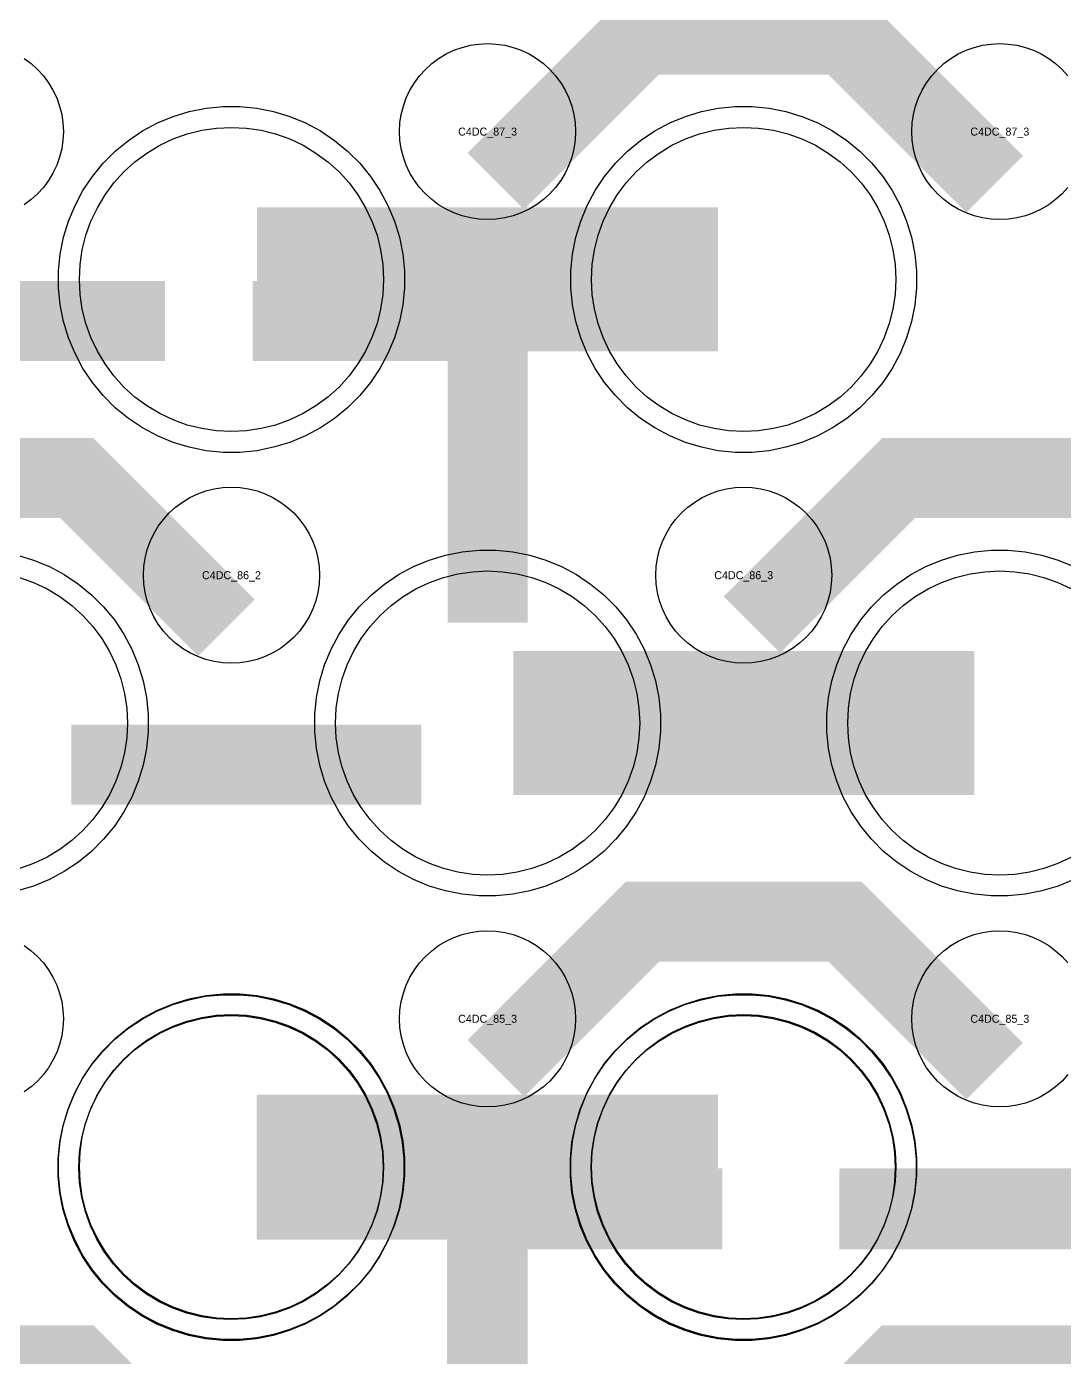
# Model space of a CAD drawing. Extents: x -11880 to 11880, y -14992 to 14992.
# Drawn here: x -11184 to -10859.8, y -3121.2 to -2705.5 of the extents above; entities that cross this region are included whole.
import ezdxf
from ezdxf.enums import TextEntityAlignment as Align

# ---------------------------------------------------------------- set-up
doc = ezdxf.new("R2010")
doc.units = 0
doc.header["$MEASUREMENT"] = 0
for name, color, linetype in [('GDS_775_DT_237', 138, 'CONTINUOUS'), ('RDL1_FS', 34, 'CONTINUOUS'), ('RDL_BS', 160, 'CONTINUOUS')]:
    doc.layers.add(name, color=color, linetype=linetype)

msp = doc.modelspace()

# ---------------------------------------------------------------- linework, layer by layer
at = {"layer": 'RDL1_FS'}
for points in [[(-11120, -2831.999), (-11124.657, -2831.77), (-11129.268, -2831.086), (-11133.791, -2829.954), (-11138.181, -2828.382), (-11142.395, -2826.39), (-11146.395, -2823.992), (-11150.14, -2821.214), (-11153.594, -2818.084), (-11156.724, -2814.63), (-11159.502, -2810.885), (-11161.9, -2806.885), (-11163.892, -2802.671), (-11165.464, -2798.281), (-11166.596, -2793.758), (-11167.28, -2789.147), (-11167.509, -2784.49), (-11167.28, -2779.833), (-11166.596, -2775.222), (-11165.464, -2770.699), (-11163.892, -2766.309), (-11161.9, -2762.095), (-11159.502, -2758.095), (-11156.724, -2754.35), (-11153.594, -2750.896), (-11150.14, -2747.766), (-11146.395, -2744.988), (-11142.395, -2742.59), (-11138.181, -2740.598), (-11133.791, -2739.026), (-11129.268, -2737.894), (-11124.657, -2737.21), (-11120, -2736.981), (-11115.343, -2737.21), (-11110.732, -2737.894), (-11106.209, -2739.026), (-11101.819, -2740.598), (-11097.605, -2742.59), (-11093.605, -2744.988), (-11089.86, -2747.766), (-11086.406, -2750.896), (-11083.276, -2754.35), (-11080.498, -2758.095), (-11078.1, -2762.095), (-11076.108, -2766.309), (-11074.536, -2770.699), (-11073.404, -2775.222), (-11072.72, -2779.833), (-11072.491, -2784.49), (-11072.72, -2789.147), (-11073.404, -2793.758), (-11074.536, -2798.281), (-11076.108, -2802.671), (-11078.1, -2806.885), (-11080.498, -2810.885), (-11083.276, -2814.63), (-11086.406, -2818.084), (-11089.86, -2821.214), (-11093.605, -2823.992), (-11097.605, -2826.39), (-11101.819, -2828.382), (-11106.209, -2829.954), (-11110.732, -2831.086), (-11115.343, -2831.77)], [(-10960, -2831.999), (-10964.657, -2831.77), (-10969.268, -2831.086), (-10973.791, -2829.954), (-10978.181, -2828.382), (-10982.395, -2826.39), (-10986.395, -2823.992), (-10990.14, -2821.214), (-10993.594, -2818.084), (-10996.724, -2814.63), (-10999.502, -2810.885), (-11001.9, -2806.885), (-11003.892, -2802.671), (-11005.464, -2798.281), (-11006.596, -2793.758), (-11007.28, -2789.147), (-11007.509, -2784.49), (-11007.28, -2779.833), (-11006.596, -2775.222), (-11005.464, -2770.699), (-11003.892, -2766.309), (-11001.9, -2762.095), (-10999.502, -2758.095), (-10996.724, -2754.35), (-10993.594, -2750.896), (-10990.14, -2747.766), (-10986.395, -2744.988), (-10982.395, -2742.59), (-10978.181, -2740.598), (-10973.791, -2739.026), (-10969.268, -2737.894), (-10964.657, -2737.21), (-10960, -2736.981), (-10955.343, -2737.21), (-10950.732, -2737.894), (-10946.209, -2739.026), (-10941.819, -2740.598), (-10937.605, -2742.59), (-10933.605, -2744.988), (-10929.86, -2747.766), (-10926.406, -2750.896), (-10923.276, -2754.35), (-10920.498, -2758.095), (-10918.1, -2762.095), (-10916.108, -2766.309), (-10914.536, -2770.699), (-10913.404, -2775.222), (-10912.72, -2779.833), (-10912.491, -2784.49), (-10912.72, -2789.147), (-10913.404, -2793.758), (-10914.536, -2798.281), (-10916.108, -2802.671), (-10918.1, -2806.885), (-10920.498, -2810.885), (-10923.276, -2814.63), (-10926.406, -2818.084), (-10929.86, -2821.214), (-10933.605, -2823.992), (-10937.605, -2826.39), (-10941.819, -2828.382), (-10946.209, -2829.954), (-10950.732, -2831.086), (-10955.343, -2831.77)], [(-11040, -2970.564), (-11044.657, -2970.335), (-11049.268, -2969.651), (-11053.791, -2968.519), (-11058.181, -2966.947), (-11062.395, -2964.955), (-11066.395, -2962.557), (-11070.14, -2959.779), (-11073.594, -2956.649), (-11076.724, -2953.195), (-11079.502, -2949.45), (-11081.9, -2945.45), (-11083.892, -2941.236), (-11085.464, -2936.846), (-11086.596, -2932.323), (-11087.28, -2927.712), (-11087.509, -2923.055), (-11087.28, -2918.398), (-11086.596, -2913.787), (-11085.464, -2909.264), (-11083.892, -2904.874), (-11081.9, -2900.66), (-11079.502, -2896.66), (-11076.724, -2892.915), (-11073.594, -2889.461), (-11070.14, -2886.331), (-11066.395, -2883.553), (-11062.395, -2881.155), (-11058.181, -2879.163), (-11053.791, -2877.591), (-11049.268, -2876.459), (-11044.657, -2875.775), (-11040, -2875.546), (-11035.343, -2875.775), (-11030.732, -2876.459), (-11026.209, -2877.591), (-11021.819, -2879.163), (-11017.605, -2881.155), (-11013.605, -2883.553), (-11009.86, -2886.331), (-11006.406, -2889.461), (-11003.276, -2892.915), (-11000.498, -2896.66), (-10998.1, -2900.66), (-10996.108, -2904.874), (-10994.536, -2909.264), (-10993.404, -2913.787), (-10992.72, -2918.398), (-10992.491, -2923.055), (-10992.72, -2927.712), (-10993.404, -2932.323), (-10994.536, -2936.846), (-10996.108, -2941.236), (-10998.1, -2945.45), (-11000.498, -2949.45), (-11003.276, -2953.195), (-11006.406, -2956.649), (-11009.86, -2959.779), (-11013.605, -2962.557), (-11017.605, -2964.955), (-11021.819, -2966.947), (-11026.209, -2968.519), (-11030.732, -2969.651), (-11035.343, -2970.335)], [(-11120, -3109.129), (-11124.657, -3108.9), (-11129.268, -3108.216), (-11133.791, -3107.084), (-11138.181, -3105.512), (-11142.395, -3103.52), (-11146.395, -3101.122), (-11150.14, -3098.344), (-11153.594, -3095.214), (-11156.724, -3091.76), (-11159.502, -3088.015), (-11161.9, -3084.015), (-11163.892, -3079.801), (-11165.464, -3075.411), (-11166.596, -3070.888), (-11167.28, -3066.277), (-11167.509, -3061.62), (-11167.28, -3056.963), (-11166.596, -3052.352), (-11165.464, -3047.829), (-11163.892, -3043.439), (-11161.9, -3039.225), (-11159.502, -3035.225), (-11156.724, -3031.48), (-11153.594, -3028.026), (-11150.14, -3024.896), (-11146.395, -3022.118), (-11142.395, -3019.72), (-11138.181, -3017.728), (-11133.791, -3016.156), (-11129.268, -3015.024), (-11124.657, -3014.34), (-11120, -3014.111), (-11115.343, -3014.34), (-11110.732, -3015.024), (-11106.209, -3016.156), (-11101.819, -3017.728), (-11097.605, -3019.72), (-11093.605, -3022.118), (-11089.86, -3024.896), (-11086.406, -3028.026), (-11083.276, -3031.48), (-11080.498, -3035.225), (-11078.1, -3039.225), (-11076.108, -3043.439), (-11074.536, -3047.829), (-11073.404, -3052.352), (-11072.72, -3056.963), (-11072.491, -3061.62), (-11072.72, -3066.277), (-11073.404, -3070.888), (-11074.536, -3075.411), (-11076.108, -3079.801), (-11078.1, -3084.015), (-11080.498, -3088.015), (-11083.276, -3091.76), (-11086.406, -3095.214), (-11089.86, -3098.344), (-11093.605, -3101.122), (-11097.605, -3103.52), (-11101.819, -3105.512), (-11106.209, -3107.084), (-11110.732, -3108.216), (-11115.343, -3108.9)], [(-10960, -3109.129), (-10964.657, -3108.9), (-10969.268, -3108.216), (-10973.791, -3107.084), (-10978.181, -3105.512), (-10982.395, -3103.52), (-10986.395, -3101.122), (-10990.14, -3098.344), (-10993.594, -3095.214), (-10996.724, -3091.76), (-10999.502, -3088.015), (-11001.9, -3084.015), (-11003.892, -3079.801), (-11005.464, -3075.411), (-11006.596, -3070.888), (-11007.28, -3066.277), (-11007.509, -3061.62), (-11007.28, -3056.963), (-11006.596, -3052.352), (-11005.464, -3047.829), (-11003.892, -3043.439), (-11001.9, -3039.225), (-10999.502, -3035.225), (-10996.724, -3031.48), (-10993.594, -3028.026), (-10990.14, -3024.896), (-10986.395, -3022.118), (-10982.395, -3019.72), (-10978.181, -3017.728), (-10973.791, -3016.156), (-10969.268, -3015.024), (-10964.657, -3014.34), (-10960, -3014.111), (-10955.343, -3014.34), (-10950.732, -3015.024), (-10946.209, -3016.156), (-10941.819, -3017.728), (-10937.605, -3019.72), (-10933.605, -3022.118), (-10929.86, -3024.896), (-10926.406, -3028.026), (-10923.276, -3031.48), (-10920.498, -3035.225), (-10918.1, -3039.225), (-10916.108, -3043.439), (-10914.536, -3047.829), (-10913.404, -3052.352), (-10912.72, -3056.963), (-10912.491, -3061.62), (-10912.72, -3066.277), (-10913.404, -3070.888), (-10914.536, -3075.411), (-10916.108, -3079.801), (-10918.1, -3084.015), (-10920.498, -3088.015), (-10923.276, -3091.76), (-10926.406, -3095.214), (-10929.86, -3098.344), (-10933.605, -3101.122), (-10937.605, -3103.52), (-10941.819, -3105.512), (-10946.209, -3107.084), (-10950.732, -3108.216), (-10955.343, -3108.9)]]:
    msp.add_lwpolyline(points, close=True, dxfattribs=at)
for points in [[(-11111.998, -2784.49, 45, 45, 0), (-11039.998, -2784.49, 45, 45, 0)], [(-11039.998, -2784.49, 45, 45, 0), (-10967.998, -2784.49, 45, 45, 0)], [(-11031.998, -2923.055, 45, 45, 0), (-10959.998, -2923.055, 45, 45, 0)], [(-10959.998, -2923.055, 45, 45, 0), (-10887.998, -2923.055, 45, 45, 0)], [(-11111.998, -3061.62, 45, 45, 0), (-11039.998, -3061.62, 45, 45, 0)], [(-11039.998, -3061.62, 45, 45, 0), (-10967.998, -3061.62, 45, 45, 0)]]:
    msp.add_lwpolyline(points, format="xyseb", dxfattribs=at)
for points in [[(-10857.605, -2964.955), (-10861.819, -2966.947), (-10866.209, -2968.519), (-10870.732, -2969.651), (-10875.343, -2970.335), (-10880, -2970.564), (-10884.657, -2970.335), (-10889.268, -2969.651), (-10893.791, -2968.519), (-10898.181, -2966.947), (-10902.395, -2964.955), (-10906.395, -2962.557), (-10910.14, -2959.779), (-10913.594, -2956.649), (-10916.724, -2953.195), (-10919.502, -2949.45), (-10921.9, -2945.45), (-10923.892, -2941.236), (-10925.464, -2936.846), (-10926.596, -2932.323), (-10927.28, -2927.712), (-10927.509, -2923.055), (-10927.28, -2918.398), (-10926.596, -2913.787), (-10925.464, -2909.264), (-10923.892, -2904.874), (-10921.9, -2900.66), (-10919.502, -2896.66), (-10916.724, -2892.915), (-10913.594, -2889.461), (-10910.14, -2886.331), (-10906.395, -2883.553), (-10902.395, -2881.155), (-10898.181, -2879.163), (-10893.791, -2877.591), (-10889.268, -2876.459), (-10884.657, -2875.775), (-10880, -2875.546), (-10875.343, -2875.775), (-10870.732, -2876.459), (-10866.209, -2877.591), (-10861.819, -2879.163), (-10857.605, -2881.155)], [(-11186.209, -2877.591), (-11181.819, -2879.163), (-11177.605, -2881.155), (-11173.605, -2883.553), (-11169.86, -2886.331), (-11166.406, -2889.461), (-11163.276, -2892.915), (-11160.498, -2896.66), (-11158.1, -2900.66), (-11156.108, -2904.874), (-11154.536, -2909.264), (-11153.404, -2913.787), (-11152.72, -2918.398), (-11152.491, -2923.055), (-11152.72, -2927.712), (-11153.404, -2932.323), (-11154.536, -2936.846), (-11156.108, -2941.236), (-11158.1, -2945.45), (-11160.498, -2949.45), (-11163.276, -2953.195), (-11166.406, -2956.649), (-11169.86, -2959.779), (-11173.605, -2962.557), (-11177.605, -2964.955), (-11181.819, -2966.947), (-11186.209, -2968.519)]]:
    msp.add_lwpolyline(points, dxfattribs=at)
at = {"layer": 'RDL1_FS', "color": 241, "true_color": 0xf7abae}
for points in [[(-11120.149, -3109.411), (-11124.806, -3109.182), (-11129.417, -3108.498), (-11133.94, -3107.366), (-11138.33, -3105.794), (-11142.544, -3103.802), (-11146.544, -3101.404), (-11150.289, -3098.626), (-11153.743, -3095.496), (-11156.873, -3092.042), (-11159.651, -3088.297), (-11162.049, -3084.297), (-11164.041, -3080.083), (-11165.613, -3075.693), (-11166.745, -3071.17), (-11167.429, -3066.559), (-11167.658, -3061.902), (-11167.429, -3057.245), (-11166.745, -3052.634), (-11165.613, -3048.111), (-11164.041, -3043.721), (-11162.049, -3039.507), (-11159.651, -3035.507), (-11156.873, -3031.762), (-11153.743, -3028.308), (-11150.289, -3025.178), (-11146.544, -3022.4), (-11142.544, -3020.002), (-11138.33, -3018.01), (-11133.94, -3016.438), (-11129.417, -3015.306), (-11124.806, -3014.622), (-11120.149, -3014.393), (-11115.492, -3014.622), (-11110.881, -3015.306), (-11106.358, -3016.438), (-11101.968, -3018.01), (-11097.754, -3020.002), (-11093.754, -3022.4), (-11090.009, -3025.178), (-11086.555, -3028.308), (-11083.425, -3031.762), (-11080.647, -3035.507), (-11078.249, -3039.507), (-11076.257, -3043.721), (-11074.685, -3048.111), (-11073.553, -3052.634), (-11072.869, -3057.245), (-11072.64, -3061.902), (-11072.869, -3066.559), (-11073.553, -3071.17), (-11074.685, -3075.693), (-11076.257, -3080.083), (-11078.249, -3084.297), (-11080.647, -3088.297), (-11083.425, -3092.042), (-11086.555, -3095.496), (-11090.009, -3098.626), (-11093.754, -3101.404), (-11097.754, -3103.802), (-11101.968, -3105.794), (-11106.358, -3107.366), (-11110.881, -3108.498), (-11115.492, -3109.182)], [(-10960.149, -3109.411), (-10964.806, -3109.182), (-10969.417, -3108.498), (-10973.94, -3107.366), (-10978.33, -3105.794), (-10982.544, -3103.802), (-10986.544, -3101.404), (-10990.289, -3098.626), (-10993.743, -3095.496), (-10996.873, -3092.042), (-10999.651, -3088.297), (-11002.049, -3084.297), (-11004.041, -3080.083), (-11005.613, -3075.693), (-11006.745, -3071.17), (-11007.429, -3066.559), (-11007.658, -3061.902), (-11007.429, -3057.245), (-11006.745, -3052.634), (-11005.613, -3048.111), (-11004.041, -3043.721), (-11002.049, -3039.507), (-10999.651, -3035.507), (-10996.873, -3031.762), (-10993.743, -3028.308), (-10990.289, -3025.178), (-10986.544, -3022.4), (-10982.544, -3020.002), (-10978.33, -3018.01), (-10973.94, -3016.438), (-10969.417, -3015.306), (-10964.806, -3014.622), (-10960.149, -3014.393), (-10955.492, -3014.622), (-10950.881, -3015.306), (-10946.358, -3016.438), (-10941.968, -3018.01), (-10937.754, -3020.002), (-10933.754, -3022.4), (-10930.009, -3025.178), (-10926.555, -3028.308), (-10923.425, -3031.762), (-10920.647, -3035.507), (-10918.249, -3039.507), (-10916.257, -3043.721), (-10914.685, -3048.111), (-10913.553, -3052.634), (-10912.869, -3057.245), (-10912.64, -3061.902), (-10912.869, -3066.559), (-10913.553, -3071.17), (-10914.685, -3075.693), (-10916.257, -3080.083), (-10918.249, -3084.297), (-10920.647, -3088.297), (-10923.425, -3092.042), (-10926.555, -3095.496), (-10930.009, -3098.626), (-10933.754, -3101.404), (-10937.754, -3103.802), (-10941.968, -3105.794), (-10946.358, -3107.366), (-10950.881, -3108.498), (-10955.492, -3109.182)]]:
    msp.add_lwpolyline(points, close=True, dxfattribs=at)
for points in [[(-11112.147, -3061.902, 45, 45, 0), (-11040.147, -3061.902, 45, 45, 0)], [(-11040.147, -3061.902, 45, 45, 0), (-10968.147, -3061.902, 45, 45, 0)]]:
    msp.add_lwpolyline(points, format="xyseb", dxfattribs=at)
at = {"layer": 'RDL_BS'}
for points in [[(-11037.438, -2753.804, 25, 25, 0), (-10991.623, -2707.989, 25, 25, 0), (-10958.07, -2707.989, 25, 25, 0)], [(-10881.599, -2754.703, 25, 25, 0), (-10928.313, -2707.989, 25, 25, 0), (-10958.071, -2707.989, 25, 25, 0)], [(-11040, -2891.715, 25, 25, 0), (-11040, -2784.938, 25, 25, 0)], [(-11040, -2891.715, 25, 25, 0), (-11040, -2784.938, 25, 25, 0)], [(-11249.984, -2797.503, 25, 25, 0), (-11140.719, -2797.503, 25, 25, 0)], [(-11027.5, -2797.438, 25, 25, 0), (-11113.333, -2797.438, 25, 25, 0)], [(-11027.5, -2797.438, 25, 25, 0), (-11092.167, -2797.438, 25, 25, 0)], [(-11121.599, -2893.268, 25, 25, 0), (-11168.313, -2846.554, 25, 25, 0), (-11198.071, -2846.554, 25, 25, 0)], [(-10957.438, -2892.369, 25, 25, 0), (-10911.623, -2846.554, 25, 25, 0), (-10878.07, -2846.554, 25, 25, 0)], [(-10801.599, -2893.268, 25, 25, 0), (-10848.313, -2846.554, 25, 25, 0), (-10878.071, -2846.554, 25, 25, 0)], [(-11169.984, -2936.068, 25, 25, 0), (-11060.719, -2936.068, 25, 25, 0)], [(-11037.438, -3030.934, 25, 25, 0), (-10991.623, -2985.119, 25, 25, 0), (-10958.07, -2985.119, 25, 25, 0)], [(-10881.599, -3031.833, 25, 25, 0), (-10928.313, -2985.119, 25, 25, 0), (-10958.071, -2985.119, 25, 25, 0)], [(-11040, -3168.93, 25, 25, 0), (-11040, -3062.153, 25, 25, 0)], [(-11040, -3168.93, 25, 25, 0), (-11040, -3062.153, 25, 25, 0)], [(-11052.5, -3074.653, 25, 25, 0), (-10987.833, -3074.653, 25, 25, 0)], [(-11052.5, -3074.653, 25, 25, 0), (-10966.667, -3074.653, 25, 25, 0)], [(-10929.984, -3074.633, 25, 25, 0), (-10820.719, -3074.633, 25, 25, 0)], [(-11121.599, -3170.398, 25, 25, 0), (-11168.313, -3123.684, 25, 25, 0), (-11198.071, -3123.684, 25, 25, 0)], [(-10957.438, -3169.499, 25, 25, 0), (-10911.623, -3123.684, 25, 25, 0), (-10878.07, -3123.684, 25, 25, 0)], [(-10801.599, -3170.398, 25, 25, 0), (-10848.313, -3123.684, 25, 25, 0), (-10878.071, -3123.684, 25, 25, 0)]]:
    msp.add_lwpolyline(points, format="xyseb", dxfattribs=at)
for points in [[(-11040, -2765.796), (-11042.693, -2765.664), (-11045.365, -2765.268), (-11047.984, -2764.611), (-11050.519, -2763.704), (-11052.956, -2762.552), (-11055.28, -2761.159), (-11057.443, -2759.556), (-11059.442, -2757.744), (-11061.254, -2755.745), (-11062.857, -2753.582), (-11064.25, -2751.258), (-11065.402, -2748.821), (-11066.309, -2746.286), (-11066.966, -2743.667), (-11067.362, -2740.995), (-11067.494, -2738.302), (-11067.362, -2735.609), (-11066.966, -2732.937), (-11066.309, -2730.318), (-11065.402, -2727.783), (-11064.25, -2725.346), (-11062.857, -2723.022), (-11061.254, -2720.859), (-11059.442, -2718.86), (-11057.443, -2717.048), (-11055.28, -2715.445), (-11052.956, -2714.052), (-11050.519, -2712.9), (-11047.984, -2711.993), (-11045.365, -2711.336), (-11042.693, -2710.94), (-11040, -2710.808), (-11037.307, -2710.94), (-11034.635, -2711.336), (-11032.016, -2711.993), (-11029.481, -2712.9), (-11027.044, -2714.052), (-11024.72, -2715.445), (-11022.557, -2717.048), (-11020.558, -2718.86), (-11018.746, -2720.859), (-11017.143, -2723.022), (-11015.75, -2725.346), (-11014.598, -2727.783), (-11013.691, -2730.318), (-11013.034, -2732.937), (-11012.638, -2735.609), (-11012.506, -2738.302), (-11012.638, -2740.995), (-11013.034, -2743.667), (-11013.691, -2746.286), (-11014.598, -2748.821), (-11015.75, -2751.258), (-11017.143, -2753.582), (-11018.746, -2755.745), (-11020.558, -2757.744), (-11022.557, -2759.556), (-11024.72, -2761.159), (-11027.044, -2762.552), (-11029.481, -2763.704), (-11032.016, -2764.611), (-11034.635, -2765.268), (-11037.307, -2765.664)], [(-11122.644, -2838.49), (-11127.938, -2837.973), (-11133.165, -2836.927), (-11138.205, -2835.396), (-11143.115, -2833.365), (-11147.777, -2830.873), (-11152.191, -2827.926), (-11156.292, -2824.564), (-11160.074, -2820.782), (-11163.436, -2816.681), (-11166.383, -2812.267), (-11168.875, -2807.605), (-11170.906, -2802.695), (-11172.437, -2797.655), (-11173.483, -2792.428), (-11174, -2787.134), (-11174, -2781.846), (-11173.483, -2776.552), (-11172.437, -2771.325), (-11170.906, -2766.285), (-11168.875, -2761.375), (-11166.383, -2756.713), (-11163.436, -2752.299), (-11160.074, -2748.198), (-11156.292, -2744.416), (-11152.191, -2741.054), (-11147.777, -2738.107), (-11143.115, -2735.615), (-11138.205, -2733.584), (-11133.165, -2732.053), (-11127.938, -2731.007), (-11122.644, -2730.49), (-11117.356, -2730.49), (-11112.062, -2731.007), (-11106.835, -2732.053), (-11101.795, -2733.584), (-11096.885, -2735.615), (-11092.223, -2738.107), (-11087.809, -2741.054), (-11083.708, -2744.416), (-11079.926, -2748.198), (-11076.564, -2752.299), (-11073.617, -2756.713), (-11071.125, -2761.375), (-11069.094, -2766.285), (-11067.563, -2771.325), (-11066.517, -2776.552), (-11066, -2781.846), (-11066, -2787.134), (-11066.517, -2792.428), (-11067.563, -2797.655), (-11069.094, -2802.695), (-11071.125, -2807.605), (-11073.617, -2812.267), (-11076.564, -2816.681), (-11079.926, -2820.782), (-11083.708, -2824.564), (-11087.809, -2827.926), (-11092.223, -2830.873), (-11096.885, -2833.365), (-11101.795, -2835.396), (-11106.835, -2836.927), (-11112.062, -2837.973), (-11117.356, -2838.49)], [(-10962.644, -2838.49), (-10967.938, -2837.973), (-10973.165, -2836.927), (-10978.205, -2835.396), (-10983.115, -2833.365), (-10987.777, -2830.873), (-10992.191, -2827.926), (-10996.292, -2824.564), (-11000.074, -2820.782), (-11003.436, -2816.681), (-11006.383, -2812.267), (-11008.875, -2807.605), (-11010.906, -2802.695), (-11012.437, -2797.655), (-11013.483, -2792.428), (-11014, -2787.134), (-11014, -2781.846), (-11013.483, -2776.552), (-11012.437, -2771.325), (-11010.906, -2766.285), (-11008.875, -2761.375), (-11006.383, -2756.713), (-11003.436, -2752.299), (-11000.074, -2748.198), (-10996.292, -2744.416), (-10992.191, -2741.054), (-10987.777, -2738.107), (-10983.115, -2735.615), (-10978.205, -2733.584), (-10973.165, -2732.053), (-10967.938, -2731.007), (-10962.644, -2730.49), (-10957.356, -2730.49), (-10952.062, -2731.007), (-10946.835, -2732.053), (-10941.795, -2733.584), (-10936.885, -2735.615), (-10932.223, -2738.107), (-10927.809, -2741.054), (-10923.708, -2744.416), (-10919.926, -2748.198), (-10916.564, -2752.299), (-10913.617, -2756.713), (-10911.125, -2761.375), (-10909.094, -2766.285), (-10907.563, -2771.325), (-10906.517, -2776.552), (-10906, -2781.846), (-10906, -2787.134), (-10906.517, -2792.428), (-10907.563, -2797.655), (-10909.094, -2802.695), (-10911.125, -2807.605), (-10913.617, -2812.267), (-10916.564, -2816.681), (-10919.926, -2820.782), (-10923.708, -2824.564), (-10927.809, -2827.926), (-10932.223, -2830.873), (-10936.885, -2833.365), (-10941.795, -2835.396), (-10946.835, -2836.927), (-10952.062, -2837.973), (-10957.356, -2838.49)], [(-11120, -2904.361), (-11122.693, -2904.229), (-11125.365, -2903.833), (-11127.984, -2903.176), (-11130.519, -2902.269), (-11132.956, -2901.117), (-11135.28, -2899.724), (-11137.443, -2898.121), (-11139.442, -2896.309), (-11141.254, -2894.31), (-11142.857, -2892.147), (-11144.25, -2889.823), (-11145.402, -2887.386), (-11146.309, -2884.851), (-11146.966, -2882.232), (-11147.362, -2879.56), (-11147.494, -2876.867), (-11147.362, -2874.174), (-11146.966, -2871.502), (-11146.309, -2868.883), (-11145.402, -2866.348), (-11144.25, -2863.911), (-11142.857, -2861.587), (-11141.254, -2859.424), (-11139.442, -2857.425), (-11137.443, -2855.613), (-11135.28, -2854.01), (-11132.956, -2852.617), (-11130.519, -2851.465), (-11127.984, -2850.558), (-11125.365, -2849.901), (-11122.693, -2849.505), (-11120, -2849.373), (-11117.307, -2849.505), (-11114.635, -2849.901), (-11112.016, -2850.558), (-11109.481, -2851.465), (-11107.044, -2852.617), (-11104.72, -2854.01), (-11102.557, -2855.613), (-11100.558, -2857.425), (-11098.746, -2859.424), (-11097.143, -2861.587), (-11095.75, -2863.911), (-11094.598, -2866.348), (-11093.691, -2868.883), (-11093.034, -2871.502), (-11092.638, -2874.174), (-11092.506, -2876.867), (-11092.638, -2879.56), (-11093.034, -2882.232), (-11093.691, -2884.851), (-11094.598, -2887.386), (-11095.75, -2889.823), (-11097.143, -2892.147), (-11098.746, -2894.31), (-11100.558, -2896.309), (-11102.557, -2898.121), (-11104.72, -2899.724), (-11107.044, -2901.117), (-11109.481, -2902.269), (-11112.016, -2903.176), (-11114.635, -2903.833), (-11117.307, -2904.229)], [(-10960, -2904.361), (-10962.693, -2904.229), (-10965.365, -2903.833), (-10967.984, -2903.176), (-10970.519, -2902.269), (-10972.956, -2901.117), (-10975.28, -2899.724), (-10977.443, -2898.121), (-10979.442, -2896.309), (-10981.254, -2894.31), (-10982.857, -2892.147), (-10984.25, -2889.823), (-10985.402, -2887.386), (-10986.309, -2884.851), (-10986.966, -2882.232), (-10987.362, -2879.56), (-10987.494, -2876.867), (-10987.362, -2874.174), (-10986.966, -2871.502), (-10986.309, -2868.883), (-10985.402, -2866.348), (-10984.25, -2863.911), (-10982.857, -2861.587), (-10981.254, -2859.424), (-10979.442, -2857.425), (-10977.443, -2855.613), (-10975.28, -2854.01), (-10972.956, -2852.617), (-10970.519, -2851.465), (-10967.984, -2850.558), (-10965.365, -2849.901), (-10962.693, -2849.505), (-10960, -2849.373), (-10957.307, -2849.505), (-10954.635, -2849.901), (-10952.016, -2850.558), (-10949.481, -2851.465), (-10947.044, -2852.617), (-10944.72, -2854.01), (-10942.557, -2855.613), (-10940.558, -2857.425), (-10938.746, -2859.424), (-10937.143, -2861.587), (-10935.75, -2863.911), (-10934.598, -2866.348), (-10933.691, -2868.883), (-10933.034, -2871.502), (-10932.638, -2874.174), (-10932.506, -2876.867), (-10932.638, -2879.56), (-10933.034, -2882.232), (-10933.691, -2884.851), (-10934.598, -2887.386), (-10935.75, -2889.823), (-10937.143, -2892.147), (-10938.746, -2894.31), (-10940.558, -2896.309), (-10942.557, -2898.121), (-10944.72, -2899.724), (-10947.044, -2901.117), (-10949.481, -2902.269), (-10952.016, -2903.176), (-10954.635, -2903.833), (-10957.307, -2904.229)], [(-11042.644, -2977.055), (-11047.938, -2976.538), (-11053.165, -2975.492), (-11058.205, -2973.961), (-11063.115, -2971.93), (-11067.777, -2969.438), (-11072.191, -2966.491), (-11076.292, -2963.129), (-11080.074, -2959.347), (-11083.436, -2955.246), (-11086.383, -2950.832), (-11088.875, -2946.17), (-11090.906, -2941.26), (-11092.437, -2936.22), (-11093.483, -2930.993), (-11094, -2925.699), (-11094, -2920.411), (-11093.483, -2915.117), (-11092.437, -2909.89), (-11090.906, -2904.85), (-11088.875, -2899.94), (-11086.383, -2895.278), (-11083.436, -2890.864), (-11080.074, -2886.763), (-11076.292, -2882.981), (-11072.191, -2879.619), (-11067.777, -2876.672), (-11063.115, -2874.18), (-11058.205, -2872.149), (-11053.165, -2870.618), (-11047.938, -2869.572), (-11042.644, -2869.055), (-11037.356, -2869.055), (-11032.062, -2869.572), (-11026.835, -2870.618), (-11021.795, -2872.149), (-11016.885, -2874.18), (-11012.223, -2876.672), (-11007.809, -2879.619), (-11003.708, -2882.981), (-10999.926, -2886.763), (-10996.564, -2890.864), (-10993.617, -2895.278), (-10991.125, -2899.94), (-10989.094, -2904.85), (-10987.563, -2909.89), (-10986.517, -2915.117), (-10986, -2920.411), (-10986, -2925.699), (-10986.517, -2930.993), (-10987.563, -2936.22), (-10989.094, -2941.26), (-10991.125, -2946.17), (-10993.617, -2950.832), (-10996.564, -2955.246), (-10999.926, -2959.347), (-11003.708, -2963.129), (-11007.809, -2966.491), (-11012.223, -2969.438), (-11016.885, -2971.93), (-11021.795, -2973.961), (-11026.835, -2975.492), (-11032.062, -2976.538), (-11037.356, -2977.055)], [(-11040, -3042.926), (-11042.693, -3042.794), (-11045.365, -3042.398), (-11047.984, -3041.741), (-11050.519, -3040.834), (-11052.956, -3039.682), (-11055.28, -3038.289), (-11057.443, -3036.686), (-11059.442, -3034.874), (-11061.254, -3032.875), (-11062.857, -3030.712), (-11064.25, -3028.388), (-11065.402, -3025.951), (-11066.309, -3023.416), (-11066.966, -3020.797), (-11067.362, -3018.125), (-11067.494, -3015.432), (-11067.362, -3012.739), (-11066.966, -3010.067), (-11066.309, -3007.448), (-11065.402, -3004.913), (-11064.25, -3002.476), (-11062.857, -3000.152), (-11061.254, -2997.989), (-11059.442, -2995.99), (-11057.443, -2994.178), (-11055.28, -2992.575), (-11052.956, -2991.182), (-11050.519, -2990.03), (-11047.984, -2989.123), (-11045.365, -2988.466), (-11042.693, -2988.07), (-11040, -2987.938), (-11037.307, -2988.07), (-11034.635, -2988.466), (-11032.016, -2989.123), (-11029.481, -2990.03), (-11027.044, -2991.182), (-11024.72, -2992.575), (-11022.557, -2994.178), (-11020.558, -2995.99), (-11018.746, -2997.989), (-11017.143, -3000.152), (-11015.75, -3002.476), (-11014.598, -3004.913), (-11013.691, -3007.448), (-11013.034, -3010.067), (-11012.638, -3012.739), (-11012.506, -3015.432), (-11012.638, -3018.125), (-11013.034, -3020.797), (-11013.691, -3023.416), (-11014.598, -3025.951), (-11015.75, -3028.388), (-11017.143, -3030.712), (-11018.746, -3032.875), (-11020.558, -3034.874), (-11022.557, -3036.686), (-11024.72, -3038.289), (-11027.044, -3039.682), (-11029.481, -3040.834), (-11032.016, -3041.741), (-11034.635, -3042.398), (-11037.307, -3042.794)], [(-11122.644, -3115.62), (-11127.938, -3115.103), (-11133.165, -3114.057), (-11138.205, -3112.526), (-11143.115, -3110.495), (-11147.777, -3108.003), (-11152.191, -3105.056), (-11156.292, -3101.694), (-11160.074, -3097.912), (-11163.436, -3093.811), (-11166.383, -3089.397), (-11168.875, -3084.735), (-11170.906, -3079.825), (-11172.437, -3074.785), (-11173.483, -3069.558), (-11174, -3064.264), (-11174, -3058.976), (-11173.483, -3053.682), (-11172.437, -3048.455), (-11170.906, -3043.415), (-11168.875, -3038.505), (-11166.383, -3033.843), (-11163.436, -3029.429), (-11160.074, -3025.328), (-11156.292, -3021.546), (-11152.191, -3018.184), (-11147.777, -3015.237), (-11143.115, -3012.745), (-11138.205, -3010.714), (-11133.165, -3009.183), (-11127.938, -3008.137), (-11122.644, -3007.62), (-11117.356, -3007.62), (-11112.062, -3008.137), (-11106.835, -3009.183), (-11101.795, -3010.714), (-11096.885, -3012.745), (-11092.223, -3015.237), (-11087.809, -3018.184), (-11083.708, -3021.546), (-11079.926, -3025.328), (-11076.564, -3029.429), (-11073.617, -3033.843), (-11071.125, -3038.505), (-11069.094, -3043.415), (-11067.563, -3048.455), (-11066.517, -3053.682), (-11066, -3058.976), (-11066, -3064.264), (-11066.517, -3069.558), (-11067.563, -3074.785), (-11069.094, -3079.825), (-11071.125, -3084.735), (-11073.617, -3089.397), (-11076.564, -3093.811), (-11079.926, -3097.912), (-11083.708, -3101.694), (-11087.809, -3105.056), (-11092.223, -3108.003), (-11096.885, -3110.495), (-11101.795, -3112.526), (-11106.835, -3114.057), (-11112.062, -3115.103), (-11117.356, -3115.62)], [(-10962.644, -3115.62), (-10967.938, -3115.103), (-10973.165, -3114.057), (-10978.205, -3112.526), (-10983.115, -3110.495), (-10987.777, -3108.003), (-10992.191, -3105.056), (-10996.292, -3101.694), (-11000.074, -3097.912), (-11003.436, -3093.811), (-11006.383, -3089.397), (-11008.875, -3084.735), (-11010.906, -3079.825), (-11012.437, -3074.785), (-11013.483, -3069.558), (-11014, -3064.264), (-11014, -3058.976), (-11013.483, -3053.682), (-11012.437, -3048.455), (-11010.906, -3043.415), (-11008.875, -3038.505), (-11006.383, -3033.843), (-11003.436, -3029.429), (-11000.074, -3025.328), (-10996.292, -3021.546), (-10992.191, -3018.184), (-10987.777, -3015.237), (-10983.115, -3012.745), (-10978.205, -3010.714), (-10973.165, -3009.183), (-10967.938, -3008.137), (-10962.644, -3007.62), (-10957.356, -3007.62), (-10952.062, -3008.137), (-10946.835, -3009.183), (-10941.795, -3010.714), (-10936.885, -3012.745), (-10932.223, -3015.237), (-10927.809, -3018.184), (-10923.708, -3021.546), (-10919.926, -3025.328), (-10916.564, -3029.429), (-10913.617, -3033.843), (-10911.125, -3038.505), (-10909.094, -3043.415), (-10907.563, -3048.455), (-10906.517, -3053.682), (-10906, -3058.976), (-10906, -3064.264), (-10906.517, -3069.558), (-10907.563, -3074.785), (-10909.094, -3079.825), (-10911.125, -3084.735), (-10913.617, -3089.397), (-10916.564, -3093.811), (-10919.926, -3097.912), (-10923.708, -3101.694), (-10927.809, -3105.056), (-10932.223, -3108.003), (-10936.885, -3110.495), (-10941.795, -3112.526), (-10946.835, -3114.057), (-10952.062, -3115.103), (-10957.356, -3115.62)]]:
    msp.add_lwpolyline(points, close=True, dxfattribs=at)
for points in [[(-10858.746, -2755.745), (-10860.558, -2757.744), (-10862.557, -2759.556), (-10864.72, -2761.159), (-10867.044, -2762.552), (-10869.481, -2763.704), (-10872.016, -2764.611), (-10874.635, -2765.268), (-10877.307, -2765.664), (-10880, -2765.796), (-10882.693, -2765.664), (-10885.365, -2765.268), (-10887.984, -2764.611), (-10890.519, -2763.704), (-10892.956, -2762.552), (-10895.28, -2761.159), (-10897.443, -2759.556), (-10899.442, -2757.744), (-10901.254, -2755.745), (-10902.857, -2753.582), (-10904.25, -2751.258), (-10905.402, -2748.821), (-10906.309, -2746.286), (-10906.966, -2743.667), (-10907.362, -2740.995), (-10907.494, -2738.302), (-10907.362, -2735.609), (-10906.966, -2732.937), (-10906.309, -2730.318), (-10905.402, -2727.783), (-10904.25, -2725.346), (-10902.857, -2723.022), (-10901.254, -2720.859), (-10899.442, -2718.86), (-10897.443, -2717.048), (-10895.28, -2715.445), (-10892.956, -2714.052), (-10890.519, -2712.9), (-10887.984, -2711.993), (-10885.365, -2711.336), (-10882.693, -2710.94), (-10880, -2710.808), (-10877.307, -2710.94), (-10874.635, -2711.336), (-10872.016, -2711.993), (-10869.481, -2712.9), (-10867.044, -2714.052), (-10864.72, -2715.445), (-10862.557, -2717.048), (-10860.558, -2718.86), (-10858.746, -2720.859)], [(-11184.72, -2715.445), (-11182.557, -2717.048), (-11180.558, -2718.86), (-11178.746, -2720.859), (-11177.143, -2723.022), (-11175.75, -2725.346), (-11174.598, -2727.783), (-11173.691, -2730.318), (-11173.034, -2732.937), (-11172.638, -2735.609), (-11172.506, -2738.302), (-11172.638, -2740.995), (-11173.034, -2743.667), (-11173.691, -2746.286), (-11174.598, -2748.821), (-11175.75, -2751.258), (-11177.143, -2753.582), (-11178.746, -2755.745), (-11180.558, -2757.744), (-11182.557, -2759.556), (-11184.72, -2761.159)], [(-11186.835, -2870.618), (-11181.795, -2872.149), (-11176.885, -2874.18), (-11172.223, -2876.672), (-11167.809, -2879.619), (-11163.708, -2882.981), (-11159.926, -2886.763), (-11156.564, -2890.864), (-11153.617, -2895.278), (-11151.125, -2899.94), (-11149.094, -2904.85), (-11147.563, -2909.89), (-11146.517, -2915.117), (-11146, -2920.411), (-11146, -2925.699), (-11146.517, -2930.993), (-11147.563, -2936.22), (-11149.094, -2941.26), (-11151.125, -2946.17), (-11153.617, -2950.832), (-11156.564, -2955.246), (-11159.926, -2959.347), (-11163.708, -2963.129), (-11167.809, -2966.491), (-11172.223, -2969.438), (-11176.885, -2971.93), (-11181.795, -2973.961), (-11186.835, -2975.492)], [(-10856.885, -2971.93), (-10861.795, -2973.961), (-10866.835, -2975.492), (-10872.062, -2976.538), (-10877.356, -2977.055), (-10882.644, -2977.055), (-10887.938, -2976.538), (-10893.165, -2975.492), (-10898.205, -2973.961), (-10903.115, -2971.93), (-10907.777, -2969.438), (-10912.191, -2966.491), (-10916.292, -2963.129), (-10920.074, -2959.347), (-10923.436, -2955.246), (-10926.383, -2950.832), (-10928.875, -2946.17), (-10930.906, -2941.26), (-10932.437, -2936.22), (-10933.483, -2930.993), (-10934, -2925.699), (-10934, -2920.411), (-10933.483, -2915.117), (-10932.437, -2909.89), (-10930.906, -2904.85), (-10928.875, -2899.94), (-10926.383, -2895.278), (-10923.436, -2890.864), (-10920.074, -2886.763), (-10916.292, -2882.981), (-10912.191, -2879.619), (-10907.777, -2876.672), (-10903.115, -2874.18), (-10898.205, -2872.149), (-10893.165, -2870.618), (-10887.938, -2869.572), (-10882.644, -2869.055), (-10877.356, -2869.055), (-10872.062, -2869.572), (-10866.835, -2870.618), (-10861.795, -2872.149), (-10856.885, -2874.18)], [(-10858.746, -3032.875), (-10860.558, -3034.874), (-10862.557, -3036.686), (-10864.72, -3038.289), (-10867.044, -3039.682), (-10869.481, -3040.834), (-10872.016, -3041.741), (-10874.635, -3042.398), (-10877.307, -3042.794), (-10880, -3042.926), (-10882.693, -3042.794), (-10885.365, -3042.398), (-10887.984, -3041.741), (-10890.519, -3040.834), (-10892.956, -3039.682), (-10895.28, -3038.289), (-10897.443, -3036.686), (-10899.442, -3034.874), (-10901.254, -3032.875), (-10902.857, -3030.712), (-10904.25, -3028.388), (-10905.402, -3025.951), (-10906.309, -3023.416), (-10906.966, -3020.797), (-10907.362, -3018.125), (-10907.494, -3015.432), (-10907.362, -3012.739), (-10906.966, -3010.067), (-10906.309, -3007.448), (-10905.402, -3004.913), (-10904.25, -3002.476), (-10902.857, -3000.152), (-10901.254, -2997.989), (-10899.442, -2995.99), (-10897.443, -2994.178), (-10895.28, -2992.575), (-10892.956, -2991.182), (-10890.519, -2990.03), (-10887.984, -2989.123), (-10885.365, -2988.466), (-10882.693, -2988.07), (-10880, -2987.938), (-10877.307, -2988.07), (-10874.635, -2988.466), (-10872.016, -2989.123), (-10869.481, -2990.03), (-10867.044, -2991.182), (-10864.72, -2992.575), (-10862.557, -2994.178), (-10860.558, -2995.99), (-10858.746, -2997.989)], [(-11184.72, -2992.575), (-11182.557, -2994.178), (-11180.558, -2995.99), (-11178.746, -2997.989), (-11177.143, -3000.152), (-11175.75, -3002.476), (-11174.598, -3004.913), (-11173.691, -3007.448), (-11173.034, -3010.067), (-11172.638, -3012.739), (-11172.506, -3015.432), (-11172.638, -3018.125), (-11173.034, -3020.797), (-11173.691, -3023.416), (-11174.598, -3025.951), (-11175.75, -3028.388), (-11177.143, -3030.712), (-11178.746, -3032.875), (-11180.558, -3034.874), (-11182.557, -3036.686), (-11184.72, -3038.289)]]:
    msp.add_lwpolyline(points, dxfattribs=at)
at = {"layer": 'RDL_BS', "color": 241, "true_color": 0xf7abae}
for points in [[(-11122.793, -3115.902), (-11128.087, -3115.385), (-11133.314, -3114.339), (-11138.354, -3112.808), (-11143.264, -3110.777), (-11147.926, -3108.285), (-11152.34, -3105.338), (-11156.441, -3101.976), (-11160.223, -3098.194), (-11163.585, -3094.093), (-11166.532, -3089.679), (-11169.024, -3085.017), (-11171.055, -3080.107), (-11172.586, -3075.067), (-11173.632, -3069.84), (-11174.149, -3064.546), (-11174.149, -3059.258), (-11173.632, -3053.964), (-11172.586, -3048.737), (-11171.055, -3043.697), (-11169.024, -3038.787), (-11166.532, -3034.125), (-11163.585, -3029.711), (-11160.223, -3025.61), (-11156.441, -3021.828), (-11152.34, -3018.466), (-11147.926, -3015.519), (-11143.264, -3013.027), (-11138.354, -3010.996), (-11133.314, -3009.465), (-11128.087, -3008.419), (-11122.793, -3007.902), (-11117.505, -3007.902), (-11112.211, -3008.419), (-11106.984, -3009.465), (-11101.944, -3010.996), (-11097.034, -3013.027), (-11092.372, -3015.519), (-11087.958, -3018.466), (-11083.857, -3021.828), (-11080.075, -3025.61), (-11076.713, -3029.711), (-11073.766, -3034.125), (-11071.274, -3038.787), (-11069.243, -3043.697), (-11067.712, -3048.737), (-11066.666, -3053.964), (-11066.149, -3059.258), (-11066.149, -3064.546), (-11066.666, -3069.84), (-11067.712, -3075.067), (-11069.243, -3080.107), (-11071.274, -3085.017), (-11073.766, -3089.679), (-11076.713, -3094.093), (-11080.075, -3098.194), (-11083.857, -3101.976), (-11087.958, -3105.338), (-11092.372, -3108.285), (-11097.034, -3110.777), (-11101.944, -3112.808), (-11106.984, -3114.339), (-11112.211, -3115.385), (-11117.505, -3115.902)], [(-10962.793, -3115.902), (-10968.087, -3115.385), (-10973.314, -3114.339), (-10978.354, -3112.808), (-10983.264, -3110.777), (-10987.926, -3108.285), (-10992.34, -3105.338), (-10996.441, -3101.976), (-11000.223, -3098.194), (-11003.585, -3094.093), (-11006.532, -3089.679), (-11009.024, -3085.017), (-11011.055, -3080.107), (-11012.586, -3075.067), (-11013.632, -3069.84), (-11014.149, -3064.546), (-11014.149, -3059.258), (-11013.632, -3053.964), (-11012.586, -3048.737), (-11011.055, -3043.697), (-11009.024, -3038.787), (-11006.532, -3034.125), (-11003.585, -3029.711), (-11000.223, -3025.61), (-10996.441, -3021.828), (-10992.34, -3018.466), (-10987.926, -3015.519), (-10983.264, -3013.027), (-10978.354, -3010.996), (-10973.314, -3009.465), (-10968.087, -3008.419), (-10962.793, -3007.902), (-10957.505, -3007.902), (-10952.211, -3008.419), (-10946.984, -3009.465), (-10941.944, -3010.996), (-10937.034, -3013.027), (-10932.372, -3015.519), (-10927.958, -3018.466), (-10923.857, -3021.828), (-10920.075, -3025.61), (-10916.713, -3029.711), (-10913.766, -3034.125), (-10911.274, -3038.787), (-10909.243, -3043.697), (-10907.712, -3048.737), (-10906.666, -3053.964), (-10906.149, -3059.258), (-10906.149, -3064.546), (-10906.666, -3069.84), (-10907.712, -3075.067), (-10909.243, -3080.107), (-10911.274, -3085.017), (-10913.766, -3089.679), (-10916.713, -3094.093), (-10920.075, -3098.194), (-10923.857, -3101.976), (-10927.958, -3105.338), (-10932.372, -3108.285), (-10937.034, -3110.777), (-10941.944, -3112.808), (-10946.984, -3114.339), (-10952.211, -3115.385), (-10957.505, -3115.902)]]:
    msp.add_lwpolyline(points, close=True, dxfattribs=at)
for points in [[(-11040.149, -3169.212, 25, 25, 0), (-11040.149, -3062.435, 25, 25, 0)], [(-11040.149, -3169.212, 25, 25, 0), (-11040.149, -3062.435, 25, 25, 0)], [(-11052.649, -3074.935, 25, 25, 0), (-10987.982, -3074.935, 25, 25, 0)], [(-11052.649, -3074.935, 25, 25, 0), (-10966.816, -3074.935, 25, 25, 0)], [(-10930.133, -3074.915, 25, 25, 0), (-10820.868, -3074.915, 25, 25, 0)]]:
    msp.add_lwpolyline(points, format="xyseb", dxfattribs=at)

# ---------------------------------------------------------------- texts
at = {"layer": 'GDS_775_DT_237'}
for s, p in [('C4DC_87_3', (-11040, -2738.302)), ('C4DC_87_3', (-11040, -2738.302)), ('C4DC_87_3', (-10880, -2738.302)), ('C4DC_87_3', (-10880, -2738.302)), ('C4DC_86_2', (-11120, -2876.867)), ('C4DC_86_2', (-11120, -2876.867)), ('C4DC_86_3', (-10960, -2876.867)), ('C4DC_86_3', (-10960, -2876.867)), ('C4DC_85_3', (-11040, -3015.432)), ('C4DC_85_3', (-11040, -3015.432)), ('C4DC_85_3', (-10880, -3015.432)), ('C4DC_85_3', (-10880, -3015.432))]:
    msp.add_text(s, height=2.5, dxfattribs=at).set_placement(p, align=Align.MIDDLE_CENTER)

doc.saveas('drawing.dxf')
